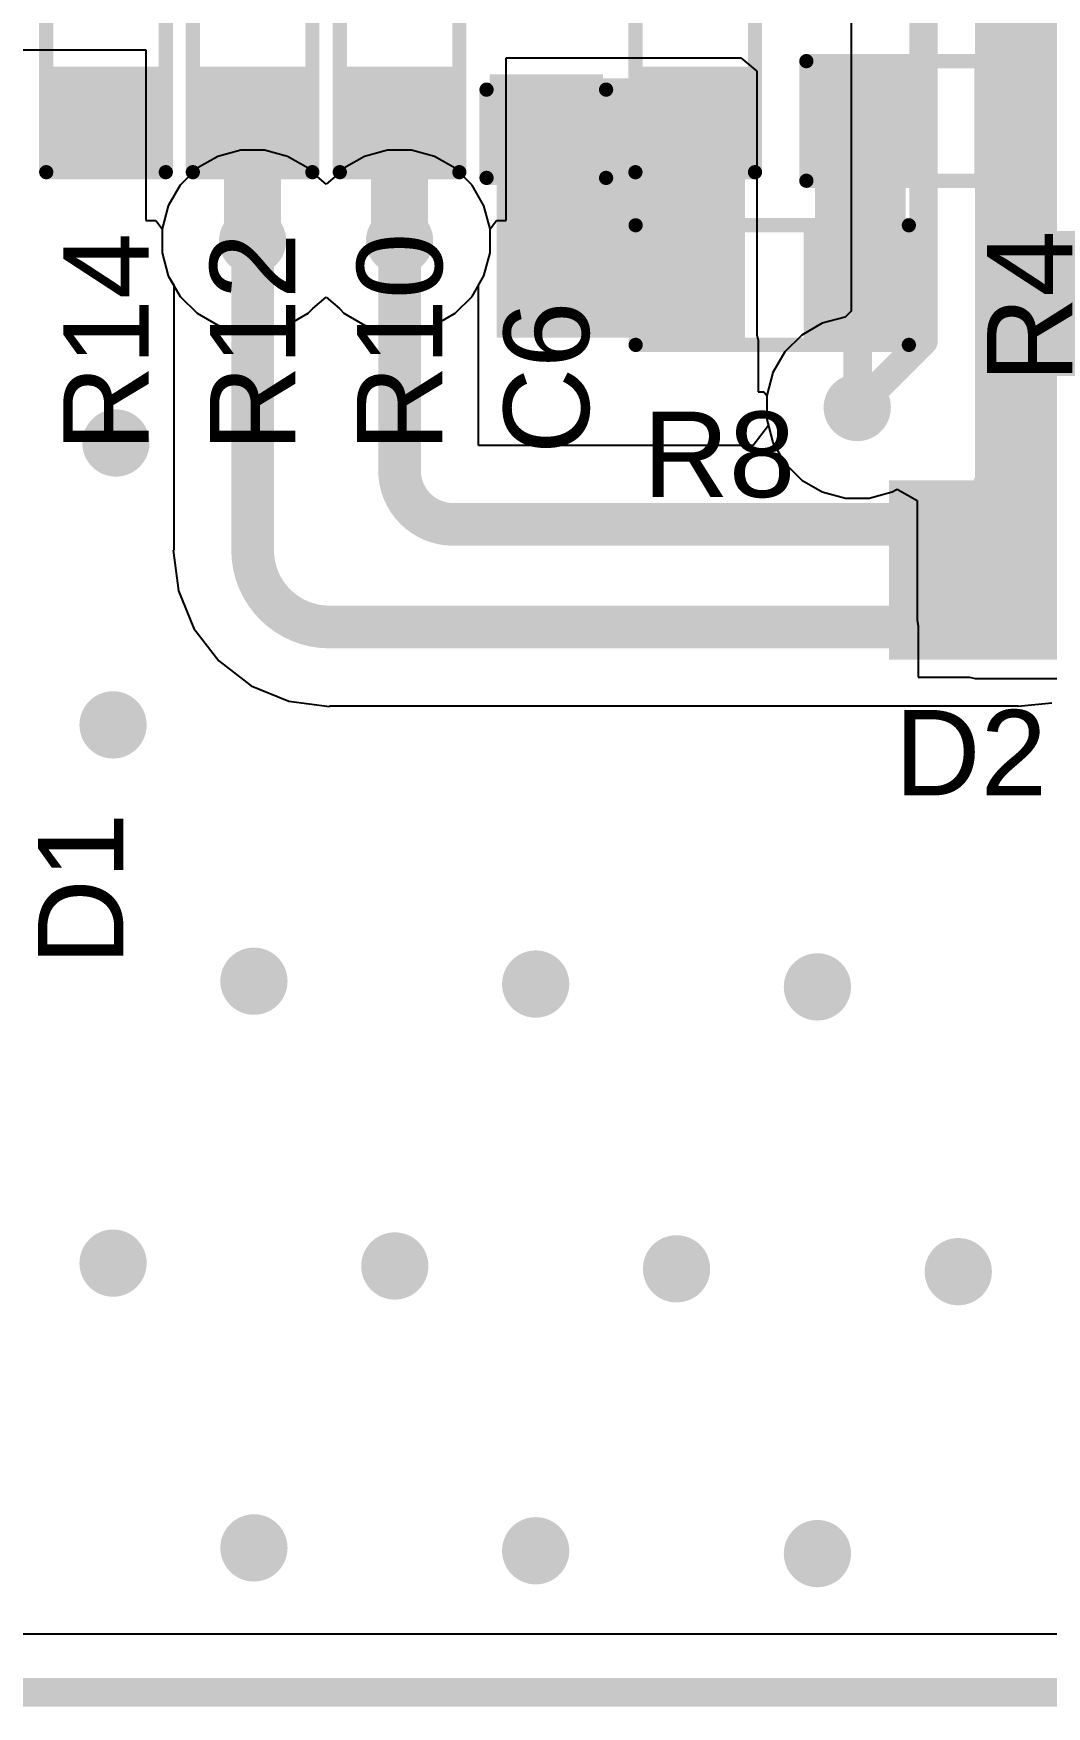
# Model space of a CAD drawing. Header units: inches. Extents: x 0.38 to 9.66, y 2.79 to 4.95.
# Drawn here: x 5.421 to 5.777, y 3.08 to 3.668 of the extents above; entities that cross this region are included whole.
import ezdxf

# ---------------------------------------------------------------- set-up
doc = ezdxf.new("R2010")
doc.units = ezdxf.units.IN
doc.header["$MEASUREMENT"] = 0
for name, color, linetype in [('Board Outline', 216, 'Continuous'), ('Bottom Layer', 5, 'Continuous'), ('Top Layer', 1, 'Continuous'), ('Top Overlay', 2, 'Continuous'), ('Top Paste', 8, 'Continuous'), ('Top Solder', 216, 'Continuous'), ('Via Holes', 16, 'Continuous')]:
    doc.layers.add(name, color=color, linetype=linetype)
doc.styles.add('Arial', font='', dxfattribs={"height": 0.2})
doc.styles.get('Arial').set_extended_font_data('Arial')

# ---------------------------------------------------------------- blocks, each defined once
blk = doc.blocks.new('R___0603_17')
at = {"layer": 'Top Layer'}
for points in [[(-0.015, 0.0175), (-0.015, -0.0175), (-0.045, -0.0175), (-0.045, 0.0175)], [(0.045, 0.0175), (0.045, -0.0175), (0.015, -0.0175), (0.015, 0.0175)]]:
    blk.add_hatch(color=1, dxfattribs=at).paths.add_polyline_path(points)
at = {"layer": 'Top Paste'}
for points in [[(-0.015, 0.0175), (-0.015, -0.0175), (-0.045, -0.0175), (-0.045, 0.0175)], [(0.045, 0.0175), (0.045, -0.0175), (0.015, -0.0175), (0.015, 0.0175)]]:
    blk.add_hatch(color=8, dxfattribs=at).paths.add_polyline_path(points)
at = {"layer": 'Top Solder'}
for points in [[(-0.011, 0.0215), (-0.011, -0.0215), (-0.049, -0.0215), (-0.049, 0.0215)], [(0.049, 0.0215), (0.049, -0.0215), (0.011, -0.0215), (0.011, 0.0215)]]:
    blk.add_hatch(color=216, dxfattribs=at).paths.add_polyline_path(points)
at = {"layer": 'Top Overlay'}
for points in [[(0.048, 0.021, 0.005, 0.005, 0), (-0.048, 0.021, 0.005, 0.005, 0)], [(-0.048, -0.021, 0.005, 0.005, 0), (-0.048, 0.021, 0.005, 0.005, 0)], [(0.048, -0.021, 0.005, 0.005, 0), (0.048, 0.021, 0.005, 0.005, 0)], [(0.048, -0.021, 0.005, 0.005, 0), (-0.048, -0.021, 0.005, 0.005, 0)]]:
    blk.add_lwpolyline(points, format="xyseb", dxfattribs=at)
for points in [[(-0.04925, 0.021, 0.0025, 0.0025, 1), (-0.04675, 0.021, 0.0025, 0.0025, 1)], [(-0.04925, 0.021, 0.0025, 0.0025, 1), (-0.04675, 0.021, 0.0025, 0.0025, 1)], [(0.04675, 0.021, 0.0025, 0.0025, 1), (0.04925, 0.021, 0.0025, 0.0025, 1)], [(0.04675, 0.021, 0.0025, 0.0025, 1), (0.04925, 0.021, 0.0025, 0.0025, 1)], [(-0.04925, -0.021, 0.0025, 0.0025, 1), (-0.04675, -0.021, 0.0025, 0.0025, 1)], [(-0.04925, -0.021, 0.0025, 0.0025, 1), (-0.04675, -0.021, 0.0025, 0.0025, 1)], [(0.04675, -0.021, 0.0025, 0.0025, 1), (0.04925, -0.021, 0.0025, 0.0025, 1)], [(0.04675, -0.021, 0.0025, 0.0025, 1), (0.04925, -0.021, 0.0025, 0.0025, 1)]]:
    blk.add_lwpolyline(points, format="xyseb", close=True, dxfattribs=at)
blk = doc.blocks.new('R___0603_19')
at = {"layer": 'Top Layer'}
for points in [[(-0.015, 0.0175), (-0.015, -0.0175), (-0.045, -0.0175), (-0.045, 0.0175)], [(0.045, 0.0175), (0.045, -0.0175), (0.015, -0.0175), (0.015, 0.0175)]]:
    blk.add_hatch(color=1, dxfattribs=at).paths.add_polyline_path(points)
at = {"layer": 'Top Paste'}
for points in [[(-0.015, 0.0175), (-0.015, -0.0175), (-0.045, -0.0175), (-0.045, 0.0175)], [(0.045, 0.0175), (0.045, -0.0175), (0.015, -0.0175), (0.015, 0.0175)]]:
    blk.add_hatch(color=8, dxfattribs=at).paths.add_polyline_path(points)
at = {"layer": 'Top Solder'}
for points in [[(-0.011, 0.0215), (-0.011, -0.0215), (-0.049, -0.0215), (-0.049, 0.0215)], [(0.049, 0.0215), (0.049, -0.0215), (0.011, -0.0215), (0.011, 0.0215)]]:
    blk.add_hatch(color=216, dxfattribs=at).paths.add_polyline_path(points)
at = {"layer": 'Top Overlay'}
for points in [[(0.048, 0.021, 0.005, 0.005, 0), (-0.048, 0.021, 0.005, 0.005, 0)], [(-0.048, -0.021, 0.005, 0.005, 0), (-0.048, 0.021, 0.005, 0.005, 0)], [(0.048, -0.021, 0.005, 0.005, 0), (0.048, 0.021, 0.005, 0.005, 0)], [(0.048, -0.021, 0.005, 0.005, 0), (-0.048, -0.021, 0.005, 0.005, 0)]]:
    blk.add_lwpolyline(points, format="xyseb", dxfattribs=at)
for points in [[(-0.04925, 0.021, 0.0025, 0.0025, 1), (-0.04675, 0.021, 0.0025, 0.0025, 1)], [(-0.04925, 0.021, 0.0025, 0.0025, 1), (-0.04675, 0.021, 0.0025, 0.0025, 1)], [(0.04675, 0.021, 0.0025, 0.0025, 1), (0.04925, 0.021, 0.0025, 0.0025, 1)], [(0.04675, 0.021, 0.0025, 0.0025, 1), (0.04925, 0.021, 0.0025, 0.0025, 1)], [(-0.04925, -0.021, 0.0025, 0.0025, 1), (-0.04675, -0.021, 0.0025, 0.0025, 1)], [(-0.04925, -0.021, 0.0025, 0.0025, 1), (-0.04675, -0.021, 0.0025, 0.0025, 1)], [(0.04675, -0.021, 0.0025, 0.0025, 1), (0.04925, -0.021, 0.0025, 0.0025, 1)], [(0.04675, -0.021, 0.0025, 0.0025, 1), (0.04925, -0.021, 0.0025, 0.0025, 1)]]:
    blk.add_lwpolyline(points, format="xyseb", close=True, dxfattribs=at)
blk = doc.blocks.new('R___0603_21')
at = {"layer": 'Top Layer'}
for points in [[(-0.015, 0.0175), (-0.015, -0.0175), (-0.045, -0.0175), (-0.045, 0.0175)], [(0.045, 0.0175), (0.045, -0.0175), (0.015, -0.0175), (0.015, 0.0175)]]:
    blk.add_hatch(color=1, dxfattribs=at).paths.add_polyline_path(points)
at = {"layer": 'Top Paste'}
for points in [[(-0.015, 0.0175), (-0.015, -0.0175), (-0.045, -0.0175), (-0.045, 0.0175)], [(0.045, 0.0175), (0.045, -0.0175), (0.015, -0.0175), (0.015, 0.0175)]]:
    blk.add_hatch(color=8, dxfattribs=at).paths.add_polyline_path(points)
at = {"layer": 'Top Solder'}
for points in [[(-0.011, 0.0215), (-0.011, -0.0215), (-0.049, -0.0215), (-0.049, 0.0215)], [(0.049, 0.0215), (0.049, -0.0215), (0.011, -0.0215), (0.011, 0.0215)]]:
    blk.add_hatch(color=216, dxfattribs=at).paths.add_polyline_path(points)
at = {"layer": 'Top Overlay'}
for points in [[(0.048, 0.021, 0.005, 0.005, 0), (-0.048, 0.021, 0.005, 0.005, 0)], [(-0.048, -0.021, 0.005, 0.005, 0), (-0.048, 0.021, 0.005, 0.005, 0)], [(0.048, -0.021, 0.005, 0.005, 0), (0.048, 0.021, 0.005, 0.005, 0)], [(0.048, -0.021, 0.005, 0.005, 0), (-0.048, -0.021, 0.005, 0.005, 0)]]:
    blk.add_lwpolyline(points, format="xyseb", dxfattribs=at)
for points in [[(-0.04925, 0.021, 0.0025, 0.0025, 1), (-0.04675, 0.021, 0.0025, 0.0025, 1)], [(-0.04925, 0.021, 0.0025, 0.0025, 1), (-0.04675, 0.021, 0.0025, 0.0025, 1)], [(0.04675, 0.021, 0.0025, 0.0025, 1), (0.04925, 0.021, 0.0025, 0.0025, 1)], [(0.04675, 0.021, 0.0025, 0.0025, 1), (0.04925, 0.021, 0.0025, 0.0025, 1)], [(-0.04925, -0.021, 0.0025, 0.0025, 1), (-0.04675, -0.021, 0.0025, 0.0025, 1)], [(-0.04925, -0.021, 0.0025, 0.0025, 1), (-0.04675, -0.021, 0.0025, 0.0025, 1)], [(0.04675, -0.021, 0.0025, 0.0025, 1), (0.04925, -0.021, 0.0025, 0.0025, 1)], [(0.04675, -0.021, 0.0025, 0.0025, 1), (0.04925, -0.021, 0.0025, 0.0025, 1)]]:
    blk.add_lwpolyline(points, format="xyseb", close=True, dxfattribs=at)
blk = doc.blocks.new('R___0603_23')
at = {"layer": 'Top Layer'}
for points in [[(-0.015, 0.0175), (-0.015, -0.0175), (-0.045, -0.0175), (-0.045, 0.0175)], [(0.045, 0.0175), (0.045, -0.0175), (0.015, -0.0175), (0.015, 0.0175)]]:
    blk.add_hatch(color=1, dxfattribs=at).paths.add_polyline_path(points)
at = {"layer": 'Top Paste'}
for points in [[(-0.015, 0.0175), (-0.015, -0.0175), (-0.045, -0.0175), (-0.045, 0.0175)], [(0.045, 0.0175), (0.045, -0.0175), (0.015, -0.0175), (0.015, 0.0175)]]:
    blk.add_hatch(color=8, dxfattribs=at).paths.add_polyline_path(points)
at = {"layer": 'Top Solder'}
for points in [[(-0.011, 0.0215), (-0.011, -0.0215), (-0.049, -0.0215), (-0.049, 0.0215)], [(0.049, 0.0215), (0.049, -0.0215), (0.011, -0.0215), (0.011, 0.0215)]]:
    blk.add_hatch(color=216, dxfattribs=at).paths.add_polyline_path(points)
at = {"layer": 'Top Overlay'}
for points in [[(-0.048, 0.021, 0.005, 0.005, 0), (0.048, 0.021, 0.005, 0.005, 0)], [(-0.048, -0.021, 0.005, 0.005, 0), (-0.048, 0.021, 0.005, 0.005, 0)], [(0.048, -0.021, 0.005, 0.005, 0), (0.048, 0.021, 0.005, 0.005, 0)], [(-0.048, -0.021, 0.005, 0.005, 0), (0.048, -0.021, 0.005, 0.005, 0)]]:
    blk.add_lwpolyline(points, format="xyseb", dxfattribs=at)
for points in [[(-0.04925, 0.021, 0.0025, 0.0025, 1), (-0.04675, 0.021, 0.0025, 0.0025, 1)], [(-0.04925, 0.021, 0.0025, 0.0025, 1), (-0.04675, 0.021, 0.0025, 0.0025, 1)], [(0.04675, 0.021, 0.0025, 0.0025, 1), (0.04925, 0.021, 0.0025, 0.0025, 1)], [(0.04675, 0.021, 0.0025, 0.0025, 1), (0.04925, 0.021, 0.0025, 0.0025, 1)], [(-0.04925, -0.021, 0.0025, 0.0025, 1), (-0.04675, -0.021, 0.0025, 0.0025, 1)], [(-0.04925, -0.021, 0.0025, 0.0025, 1), (-0.04675, -0.021, 0.0025, 0.0025, 1)], [(0.04675, -0.021, 0.0025, 0.0025, 1), (0.04925, -0.021, 0.0025, 0.0025, 1)], [(0.04675, -0.021, 0.0025, 0.0025, 1), (0.04925, -0.021, 0.0025, 0.0025, 1)]]:
    blk.add_lwpolyline(points, format="xyseb", close=True, dxfattribs=at)
blk = doc.blocks.new('R___0603_25')
at = {"layer": 'Top Layer'}
for points in [[(-0.015, 0.0175), (-0.015, -0.0175), (-0.045, -0.0175), (-0.045, 0.0175)], [(0.045, 0.0175), (0.045, -0.0175), (0.015, -0.0175), (0.015, 0.0175)]]:
    blk.add_hatch(color=1, dxfattribs=at).paths.add_polyline_path(points)
at = {"layer": 'Top Paste'}
for points in [[(-0.015, 0.0175), (-0.015, -0.0175), (-0.045, -0.0175), (-0.045, 0.0175)], [(0.045, 0.0175), (0.045, -0.0175), (0.015, -0.0175), (0.015, 0.0175)]]:
    blk.add_hatch(color=8, dxfattribs=at).paths.add_polyline_path(points)
at = {"layer": 'Top Solder'}
for points in [[(-0.011, 0.0215), (-0.011, -0.0215), (-0.049, -0.0215), (-0.049, 0.0215)], [(0.049, 0.0215), (0.049, -0.0215), (0.011, -0.0215), (0.011, 0.0215)]]:
    blk.add_hatch(color=216, dxfattribs=at).paths.add_polyline_path(points)
at = {"layer": 'Top Overlay'}
for points in [[(-0.048, 0.021, 0.005, 0.005, 0), (0.048, 0.021, 0.005, 0.005, 0)], [(-0.048, 0.021, 0.005, 0.005, 0), (-0.048, -0.021, 0.005, 0.005, 0)], [(0.048, 0.021, 0.005, 0.005, 0), (0.048, -0.021, 0.005, 0.005, 0)], [(-0.048, -0.021, 0.005, 0.005, 0), (0.048, -0.021, 0.005, 0.005, 0)]]:
    blk.add_lwpolyline(points, format="xyseb", dxfattribs=at)
for points in [[(-0.04925, 0.021, 0.0025, 0.0025, 1), (-0.04675, 0.021, 0.0025, 0.0025, 1)], [(-0.04925, 0.021, 0.0025, 0.0025, 1), (-0.04675, 0.021, 0.0025, 0.0025, 1)], [(0.04675, 0.021, 0.0025, 0.0025, 1), (0.04925, 0.021, 0.0025, 0.0025, 1)], [(0.04675, 0.021, 0.0025, 0.0025, 1), (0.04925, 0.021, 0.0025, 0.0025, 1)], [(-0.04925, -0.021, 0.0025, 0.0025, 1), (-0.04675, -0.021, 0.0025, 0.0025, 1)], [(-0.04925, -0.021, 0.0025, 0.0025, 1), (-0.04675, -0.021, 0.0025, 0.0025, 1)], [(0.04675, -0.021, 0.0025, 0.0025, 1), (0.04925, -0.021, 0.0025, 0.0025, 1)], [(0.04675, -0.021, 0.0025, 0.0025, 1), (0.04925, -0.021, 0.0025, 0.0025, 1)]]:
    blk.add_lwpolyline(points, format="xyseb", close=True, dxfattribs=at)
blk = doc.blocks.new('R___0603_27')
at = {"layer": 'Top Layer'}
for points in [[(-0.015, 0.0175), (-0.015, -0.0175), (-0.045, -0.0175), (-0.045, 0.0175)], [(0.045, 0.0175), (0.045, -0.0175), (0.015, -0.0175), (0.015, 0.0175)]]:
    blk.add_hatch(color=1, dxfattribs=at).paths.add_polyline_path(points)
at = {"layer": 'Top Paste'}
for points in [[(-0.015, 0.0175), (-0.015, -0.0175), (-0.045, -0.0175), (-0.045, 0.0175)], [(0.045, 0.0175), (0.045, -0.0175), (0.015, -0.0175), (0.015, 0.0175)]]:
    blk.add_hatch(color=8, dxfattribs=at).paths.add_polyline_path(points)
at = {"layer": 'Top Solder'}
for points in [[(-0.011, 0.0215), (-0.011, -0.0215), (-0.049, -0.0215), (-0.049, 0.0215)], [(0.049, 0.0215), (0.049, -0.0215), (0.011, -0.0215), (0.011, 0.0215)]]:
    blk.add_hatch(color=216, dxfattribs=at).paths.add_polyline_path(points)
at = {"layer": 'Top Overlay'}
for points in [[(-0.048, 0.021, 0.005, 0.005, 0), (0.048, 0.021, 0.005, 0.005, 0)], [(-0.048, -0.021, 0.005, 0.005, 0), (-0.048, 0.021, 0.005, 0.005, 0)], [(0.048, -0.021, 0.005, 0.005, 0), (0.048, 0.021, 0.005, 0.005, 0)], [(-0.048, -0.021, 0.005, 0.005, 0), (0.048, -0.021, 0.005, 0.005, 0)]]:
    blk.add_lwpolyline(points, format="xyseb", dxfattribs=at)
for points in [[(-0.04925, 0.021, 0.0025, 0.0025, 1), (-0.04675, 0.021, 0.0025, 0.0025, 1)], [(-0.04925, 0.021, 0.0025, 0.0025, 1), (-0.04675, 0.021, 0.0025, 0.0025, 1)], [(0.04675, 0.021, 0.0025, 0.0025, 1), (0.04925, 0.021, 0.0025, 0.0025, 1)], [(0.04675, 0.021, 0.0025, 0.0025, 1), (0.04925, 0.021, 0.0025, 0.0025, 1)], [(-0.04925, -0.021, 0.0025, 0.0025, 1), (-0.04675, -0.021, 0.0025, 0.0025, 1)], [(-0.04925, -0.021, 0.0025, 0.0025, 1), (-0.04675, -0.021, 0.0025, 0.0025, 1)], [(0.04675, -0.021, 0.0025, 0.0025, 1), (0.04925, -0.021, 0.0025, 0.0025, 1)], [(0.04675, -0.021, 0.0025, 0.0025, 1), (0.04925, -0.021, 0.0025, 0.0025, 1)]]:
    blk.add_lwpolyline(points, format="xyseb", close=True, dxfattribs=at)
blk = doc.blocks.new('SOD_123_38')
at = {"layer": 'Top Layer'}
for points in [[(-0.043307, 0.01771655), (-0.043307, -0.01771655), (-0.0807086, -0.01771655), (-0.0807086, 0.01771655)], [(0.0807088, 0.01771655), (0.0807088, -0.01771655), (0.0433072, -0.01771655), (0.0433072, 0.01771655)]]:
    blk.add_hatch(color=1, dxfattribs=at).paths.add_polyline_path(points)
at = {"layer": 'Top Overlay'}
for points in [[(0.0380001, 0.02), (0.1109999, 0.02), (0.1109999, 0.031496), (0.0380001, 0.031496)], [(0.083455, -0.031), (0.1109982, -0.031), (0.1109982, 0.031), (0.083455, 0.031)], [(0.0379972, -0.0314931), (0.110997, -0.0314931), (0.110997, -0.0199971), (0.0379972, -0.0199971)]]:
    blk.add_hatch(color=2, dxfattribs=at).paths.add_polyline_path(points)
at = {"layer": 'Top Paste'}
for points in [[(-0.043307, 0.01771655), (-0.043307, -0.01771655), (-0.0807086, -0.01771655), (-0.0807086, 0.01771655)], [(0.0807088, 0.01771655), (0.0807088, -0.01771655), (0.0433072, -0.01771655), (0.0433072, 0.01771655)]]:
    blk.add_hatch(color=8, dxfattribs=at).paths.add_polyline_path(points)
at = {"layer": 'Top Solder'}
for points in [[(-0.039307, 0.02171655), (-0.039307, -0.02171655), (-0.0847086, -0.02171655), (-0.0847086, 0.02171655)], [(0.0847088, 0.02171655), (0.0847088, -0.02171655), (0.0393072, -0.02171655), (0.0393072, 0.02171655)]]:
    blk.add_hatch(color=216, dxfattribs=at).paths.add_polyline_path(points)
at = {"layer": 'Top Overlay'}
for points in [[(0.0380001, 0.029, 0.005, 0.005, 0), (-0.0539999, 0.029, 0.005, 0.005, 0)], [(-0.0539999, 0.029, 0.005, 0.005, 0), (-0.0539999, 0.023, 0.005, 0.005, 0)], [(-0.0539999, -0.023, 0.005, 0.005, 0), (-0.0539999, -0.029, 0.005, 0.005, 0)], [(0.0380001, -0.029, 0.005, 0.005, 0), (-0.0539999, -0.029, 0.005, 0.005, 0)]]:
    blk.add_lwpolyline(points, format="xyseb", dxfattribs=at)
for points in [[(-0.0552499, 0.029, 0.0025, 0.0025, 1), (-0.0527499, 0.029, 0.0025, 0.0025, 1)], [(-0.0552499, 0.029, 0.0025, 0.0025, 1), (-0.0527499, 0.029, 0.0025, 0.0025, 1)], [(0.0367501, 0.029, 0.0025, 0.0025, 1), (0.0392501, 0.029, 0.0025, 0.0025, 1)], [(-0.0552499, 0.023, 0.0025, 0.0025, 1), (-0.0527499, 0.023, 0.0025, 0.0025, 1)], [(-0.0552499, -0.023, 0.0025, 0.0025, 1), (-0.0527499, -0.023, 0.0025, 0.0025, 1)], [(-0.0552499, -0.029, 0.0025, 0.0025, 1), (-0.0527499, -0.029, 0.0025, 0.0025, 1)], [(-0.0552499, -0.029, 0.0025, 0.0025, 1), (-0.0527499, -0.029, 0.0025, 0.0025, 1)], [(0.0367501, -0.029, 0.0025, 0.0025, 1), (0.0392501, -0.029, 0.0025, 0.0025, 1)]]:
    blk.add_lwpolyline(points, format="xyseb", close=True, dxfattribs=at)
blk = doc.blocks.new('C___0603_57')
at = {"layer": 'Top Layer'}
for points in [[(-0.015, 0.0175), (-0.015, -0.0175), (-0.045, -0.0175), (-0.045, 0.0175)], [(0.045, 0.0175), (0.045, -0.0175), (0.015, -0.0175), (0.015, 0.0175)]]:
    blk.add_hatch(color=1, dxfattribs=at).paths.add_polyline_path(points)
at = {"layer": 'Top Paste'}
for points in [[(-0.015, 0.0175), (-0.015, -0.0175), (-0.045, -0.0175), (-0.045, 0.0175)], [(0.045, 0.0175), (0.045, -0.0175), (0.015, -0.0175), (0.015, 0.0175)]]:
    blk.add_hatch(color=8, dxfattribs=at).paths.add_polyline_path(points)
at = {"layer": 'Top Solder'}
for points in [[(-0.0126378, 0.0198622), (-0.0126378, -0.0198622), (-0.0473622, -0.0198622), (-0.0473622, 0.0198622)], [(0.0473622, 0.0198622), (0.0473622, -0.0198622), (0.0126378, -0.0198622), (0.0126378, 0.0198622)]]:
    blk.add_hatch(color=216, dxfattribs=at).paths.add_polyline_path(points)
at = {"layer": 'Top Overlay'}
for points in [[(-0.049, 0.021, 0.005, 0.005, 0), (-0.049, -0.021, 0.005, 0.005, 0)], [(-0.049, 0.021, 0.005, 0.005, 0), (-0.018, 0.021, 0.005, 0.005, 0)], [(0.018, 0.021, 0.005, 0.005, 0), (0.049, 0.021, 0.005, 0.005, 0)], [(0.049, 0.021, 0.005, 0.005, 0), (0.049, -0.021, 0.005, 0.005, 0)], [(-0.049, -0.021, 0.005, 0.005, 0), (-0.018, -0.021, 0.005, 0.005, 0)], [(0.018, -0.021, 0.005, 0.005, 0), (0.049, -0.021, 0.005, 0.005, 0)]]:
    blk.add_lwpolyline(points, format="xyseb", dxfattribs=at)
for points in [[(-0.05025, 0.021, 0.0025, 0.0025, 1), (-0.04775, 0.021, 0.0025, 0.0025, 1)], [(-0.05025, 0.021, 0.0025, 0.0025, 1), (-0.04775, 0.021, 0.0025, 0.0025, 1)], [(-0.01925, 0.021, 0.0025, 0.0025, 1), (-0.01675, 0.021, 0.0025, 0.0025, 1)], [(0.01675, 0.021, 0.0025, 0.0025, 1), (0.01925, 0.021, 0.0025, 0.0025, 1)], [(0.04775, 0.021, 0.0025, 0.0025, 1), (0.05025, 0.021, 0.0025, 0.0025, 1)], [(0.04775, 0.021, 0.0025, 0.0025, 1), (0.05025, 0.021, 0.0025, 0.0025, 1)], [(-0.05025, -0.021, 0.0025, 0.0025, 1), (-0.04775, -0.021, 0.0025, 0.0025, 1)], [(-0.05025, -0.021, 0.0025, 0.0025, 1), (-0.04775, -0.021, 0.0025, 0.0025, 1)], [(-0.01925, -0.021, 0.0025, 0.0025, 1), (-0.01675, -0.021, 0.0025, 0.0025, 1)], [(0.01675, -0.021, 0.0025, 0.0025, 1), (0.01925, -0.021, 0.0025, 0.0025, 1)], [(0.04775, -0.021, 0.0025, 0.0025, 1), (0.05025, -0.021, 0.0025, 0.0025, 1)], [(0.04775, -0.021, 0.0025, 0.0025, 1), (0.05025, -0.021, 0.0025, 0.0025, 1)]]:
    blk.add_lwpolyline(points, format="xyseb", close=True, dxfattribs=at)

msp = doc.modelspace()

# ---------------------------------------------------------------- hatches: boundary and pattern name
at = {"layer": 'Bottom Layer'}
h = msp.add_hatch(color=5, dxfattribs=at)
edge = h.paths.add_edge_path()
edge.add_arc((5.4979093, 3.595), 0.011811, 0, 360)
h = msp.add_hatch(color=5, dxfattribs=at)
edge = h.paths.add_edge_path()
edge.add_arc((5.5495445, 3.595), 0.011811, 0, 360)
h = msp.add_hatch(color=5, dxfattribs=at)
edge = h.paths.add_edge_path()
edge.add_arc((5.7103696, 3.5364486), 0.011811, 0, 360)
h = msp.add_hatch(color=5, dxfattribs=at)
edge = h.paths.add_edge_path()
edge.add_arc((5.44987, 3.524), 0.011811, 0, 360)
h = msp.add_hatch(color=5, dxfattribs=at)
edge = h.paths.add_edge_path()
edge.add_arc((5.44887, 3.425), 0.011811, 0, 360)
h = msp.add_hatch(color=5, dxfattribs=at)
edge = h.paths.add_edge_path()
edge.add_arc((5.49837, 3.335), 0.011811, 0, 360)
h = msp.add_hatch(color=5, dxfattribs=at)
edge = h.paths.add_edge_path()
edge.add_arc((5.59737, 3.334), 0.011811, 0, 360)
h = msp.add_hatch(color=5, dxfattribs=at)
edge = h.paths.add_edge_path()
edge.add_arc((5.69637, 3.333), 0.011811, 0, 360)
h = msp.add_hatch(color=5, dxfattribs=at)
edge = h.paths.add_edge_path()
edge.add_arc((5.44887, 3.236), 0.011811, 0, 360)
h = msp.add_hatch(color=5, dxfattribs=at)
edge = h.paths.add_edge_path()
edge.add_arc((5.54787, 3.235), 0.011811, 0, 360)
h = msp.add_hatch(color=5, dxfattribs=at)
edge = h.paths.add_edge_path()
edge.add_arc((5.64687, 3.234), 0.011811, 0, 360)
h = msp.add_hatch(color=5, dxfattribs=at)
edge = h.paths.add_edge_path()
edge.add_arc((5.74587, 3.233), 0.011811, 0, 360)
h = msp.add_hatch(color=5, dxfattribs=at)
edge = h.paths.add_edge_path()
edge.add_arc((5.49837, 3.136), 0.011811, 0, 360)
h = msp.add_hatch(color=5, dxfattribs=at)
edge = h.paths.add_edge_path()
edge.add_arc((5.59737, 3.135), 0.011811, 0, 360)
h = msp.add_hatch(color=5, dxfattribs=at)
edge = h.paths.add_edge_path()
edge.add_arc((5.69637, 3.134), 0.011811, 0, 360)
at = {"layer": 'Top Layer'}
for points in [[(5.7892012, 3.7145942), (5.7517996, 3.7145942), (5.7517996, 3.461732), (5.7892012, 3.461732)], [(5.7273696, 3.6545943), (5.6955004, 3.6545943), (5.6955004, 3.5619487), (5.7273696, 3.5619487)], [(5.5836117, 3.5609436), (5.6709251, 3.5609436), (5.6709251, 3.6520924), (5.5836117, 3.6520924)]]:
    msp.add_hatch(color=1, dxfattribs=at).paths.add_polyline_path(points)
h = msp.add_hatch(color=1, dxfattribs=at)
edge = h.paths.add_edge_path()
edge.add_arc((5.4979093, 3.595), 0.011811, 0, 360)
h = msp.add_hatch(color=1, dxfattribs=at)
edge = h.paths.add_edge_path()
edge.add_arc((5.5495445, 3.595), 0.011811, 0, 360)
h = msp.add_hatch(color=1, dxfattribs=at)
edge = h.paths.add_edge_path()
edge.add_arc((5.7103696, 3.5364486), 0.011811, 0, 360)
h = msp.add_hatch(color=1, dxfattribs=at)
edge = h.paths.add_edge_path()
edge.add_arc((5.44987, 3.524), 0.011811, 0, 360)
h = msp.add_hatch(color=1, dxfattribs=at)
edge = h.paths.add_edge_path()
edge.add_arc((5.44887, 3.425), 0.011811, 0, 360)
h = msp.add_hatch(color=1, dxfattribs=at)
edge = h.paths.add_edge_path()
edge.add_arc((5.49837, 3.335), 0.011811, 0, 360)
h = msp.add_hatch(color=1, dxfattribs=at)
edge = h.paths.add_edge_path()
edge.add_arc((5.59737, 3.334), 0.011811, 0, 360)
h = msp.add_hatch(color=1, dxfattribs=at)
edge = h.paths.add_edge_path()
edge.add_arc((5.69637, 3.333), 0.011811, 0, 360)
h = msp.add_hatch(color=1, dxfattribs=at)
edge = h.paths.add_edge_path()
edge.add_arc((5.44887, 3.236), 0.011811, 0, 360)
h = msp.add_hatch(color=1, dxfattribs=at)
edge = h.paths.add_edge_path()
edge.add_arc((5.54787, 3.235), 0.011811, 0, 360)
h = msp.add_hatch(color=1, dxfattribs=at)
edge = h.paths.add_edge_path()
edge.add_arc((5.64687, 3.234), 0.011811, 0, 360)
h = msp.add_hatch(color=1, dxfattribs=at)
edge = h.paths.add_edge_path()
edge.add_arc((5.74587, 3.233), 0.011811, 0, 360)
h = msp.add_hatch(color=1, dxfattribs=at)
edge = h.paths.add_edge_path()
edge.add_arc((5.49837, 3.136), 0.011811, 0, 360)
h = msp.add_hatch(color=1, dxfattribs=at)
edge = h.paths.add_edge_path()
edge.add_arc((5.59737, 3.135), 0.011811, 0, 360)
h = msp.add_hatch(color=1, dxfattribs=at)
edge = h.paths.add_edge_path()
edge.add_arc((5.69637, 3.134), 0.011811, 0, 360)
at = {"layer": 'Via Holes'}
h = msp.add_hatch(color=7, dxfattribs=at)
edge = h.paths.add_edge_path()
edge.add_arc((5.4979093, 3.595), 0.0059055, 0, 360)
h = msp.add_hatch(color=7, dxfattribs=at)
edge = h.paths.add_edge_path()
edge.add_arc((5.5495445, 3.595), 0.0059055, 0, 360)
h = msp.add_hatch(color=7, dxfattribs=at)
edge = h.paths.add_edge_path()
edge.add_arc((5.7103696, 3.5364486), 0.0059055, 0, 360)
h = msp.add_hatch(color=7, dxfattribs=at)
edge = h.paths.add_edge_path()
edge.add_arc((5.44987, 3.524), 0.0059055, 0, 360)
h = msp.add_hatch(color=7, dxfattribs=at)
edge = h.paths.add_edge_path()
edge.add_arc((5.44887, 3.425), 0.0059055, 0, 360)
h = msp.add_hatch(color=7, dxfattribs=at)
edge = h.paths.add_edge_path()
edge.add_arc((5.49837, 3.335), 0.0059055, 0, 360)
h = msp.add_hatch(color=7, dxfattribs=at)
edge = h.paths.add_edge_path()
edge.add_arc((5.59737, 3.334), 0.0059055, 0, 360)
h = msp.add_hatch(color=7, dxfattribs=at)
edge = h.paths.add_edge_path()
edge.add_arc((5.69637, 3.333), 0.0059055, 0, 360)
h = msp.add_hatch(color=7, dxfattribs=at)
edge = h.paths.add_edge_path()
edge.add_arc((5.44887, 3.236), 0.0059055, 0, 360)
h = msp.add_hatch(color=7, dxfattribs=at)
edge = h.paths.add_edge_path()
edge.add_arc((5.54787, 3.235), 0.0059055, 0, 360)
h = msp.add_hatch(color=7, dxfattribs=at)
edge = h.paths.add_edge_path()
edge.add_arc((5.64687, 3.234), 0.0059055, 0, 360)
h = msp.add_hatch(color=7, dxfattribs=at)
edge = h.paths.add_edge_path()
edge.add_arc((5.74587, 3.233), 0.0059055, 0, 360)
h = msp.add_hatch(color=7, dxfattribs=at)
edge = h.paths.add_edge_path()
edge.add_arc((5.49837, 3.136), 0.0059055, 0, 360)
h = msp.add_hatch(color=7, dxfattribs=at)
edge = h.paths.add_edge_path()
edge.add_arc((5.59737, 3.135), 0.0059055, 0, 360)
h = msp.add_hatch(color=7, dxfattribs=at)
edge = h.paths.add_edge_path()
edge.add_arc((5.69637, 3.134), 0.0059055, 0, 360)

# ---------------------------------------------------------------- linework, layer by layer
at = {"layer": 'Board Outline'}
msp.add_lwpolyline([(3.9566929, 3.0852913, 0.01, 0.01, 0), (6.0826772, 3.0852913, 0.01, 0.01, 0)], format="xyseb", dxfattribs=at)
at = {"layer": 'Bottom Layer'}
for p, q in [((5.7081858, 3.7431255), (5.7081858, 3.5703128)), ((5.4937213, 3.626811), (5.4856307, 3.6246431)), ((5.5020973, 3.626811), (5.4937213, 3.626811)), ((5.5101879, 3.6246431), (5.5020973, 3.626811)), ((5.5453565, 3.626811), (5.5372659, 3.6246431)), ((5.5537325, 3.626811), (5.5453565, 3.626811)), ((5.5618231, 3.6246431), (5.5537325, 3.626811)), ((5.4783769, 3.6204551), (5.4724542, 3.6145324)), ((5.4856307, 3.6246431), (5.4783769, 3.6204551)), ((5.5174417, 3.6204551), (5.5101879, 3.6246431)), ((5.5190667, 3.6188301), (5.5174417, 3.6204551)), ((5.5300121, 3.6204551), (5.5283871, 3.6188301)), ((5.5372659, 3.6246431), (5.5300121, 3.6204551)), ((5.5690769, 3.6204551), (5.5618231, 3.6246431)), ((5.5749996, 3.6145324), (5.5690769, 3.6204551)), ((5.4724542, 3.6145324), (5.4682662, 3.6072786)), ((5.5237269, 3.6148427), (5.5190667, 3.6188301)), ((5.5283871, 3.6188301), (5.5237269, 3.6148427)), ((5.5791876, 3.6072786), (5.5749996, 3.6145324)), ((5.4682662, 3.6072786), (5.4660983, 3.599188)), ((5.5813555, 3.599188), (5.5791876, 3.6072786)), ((5.4660983, 3.599188), (5.4660983, 3.590812)), ((5.5813555, 3.590812), (5.5813555, 3.599188)), ((5.4660983, 3.590812), (5.4682662, 3.5827214)), ((5.5791876, 3.5827214), (5.5813555, 3.590812)), ((5.4682662, 3.5827214), (5.470172, 3.5794205)), ((5.470172, 3.5794205), (5.470172, 3.4863483)), ((5.5772818, 3.5794205), (5.5791876, 3.5827214)), ((5.5772818, 3.5231497), (5.5772818, 3.5794205)), ((5.7061147, 3.5682417), (5.698091, 3.5660917)), ((5.7081858, 3.5703128), (5.7061147, 3.5682417)), ((5.6908372, 3.5619037), (5.6849145, 3.555981)), ((5.698091, 3.5660917), (5.6908372, 3.5619037)), ((5.6849145, 3.555981), (5.6807265, 3.5487272)), ((5.6807265, 3.5487272), (5.6785586, 3.5406366)), ((5.6785586, 3.5406366), (5.6785586, 3.5322606)), ((5.6785586, 3.5322606), (5.6791242, 3.5301498)), ((5.6791242, 3.5301498), (5.6737529, 3.5231497)), ((5.6737529, 3.5231497), (5.5772818, 3.5231497)), ((5.470172, 3.4863483), (5.4699393, 3.4863483)), ((5.4699393, 3.4863483), (5.4718113, 3.4721291)), ((5.4718113, 3.4721291), (5.4772997, 3.458879)), ((5.4772997, 3.458879), (5.4860305, 3.4475008)), ((5.4860305, 3.4475008), (5.4974086, 3.43877)), ((5.4974086, 3.43877), (5.5106588, 3.4332816)), ((5.5106588, 3.4332816), (5.524878, 3.4314096)), ((5.524878, 3.4314096), (5.524878, 3.4316423)), ((5.524878, 3.4316423), (5.7668944, 3.4316423)), ((5.7668944, 3.4315864), (5.7787752, 3.4327566)), ((5.7668944, 3.4316423), (5.7668944, 3.4315864)), ((6.0890818, 3.1056826), (3.9502882, 3.1056826))]:
    msp.add_line(p, q, dxfattribs=at)
for points in [[(5.7603212, 3.5175472, 0.015, 0.015, 0), (5.7603212, 4.4308004, 0.015, 0.015, 0)], [(5.7336756, 3.5597546, 0.01, 0.01, 0), (5.7336756, 4.2491028, 0.01, 0.01, 0)], [(5.4979093, 3.4863483, 0.015, 0.015, 0), (5.4979093, 3.595, 0.015, 0.015, 0)], [(5.5495445, 3.5142739, 0.015, 0.015, 0), (5.5495445, 3.595, 0.015, 0.015, 0)], [(5.7103696, 3.5364486, 0.01, 0.01, 0), (5.7336756, 3.5597546, 0.01, 0.01, 0)], [(5.568406, 3.4954124, 0.015, 0.015, -0.4142135623730951), (5.5495445, 3.5142739, 0.015, 0.015, 0)], [(5.7603212, 3.5175472, 0.015, 0.015, -0.4142135623730951), (5.7381864, 3.4954124, 0.015, 0.015, 0)], [(5.568406, 3.4954124, 0.015, 0.015, 0), (5.7381864, 3.4954124, 0.015, 0.015, 0)], [(5.8, 3.4924852, 0.015, 0.015, -0.4142135623730951), (5.7668944, 3.4593796, 0.015, 0.015, 0)], [(5.524878, 3.4593796, 0.015, 0.015, -0.4142135623730951), (5.4979093, 3.4863483, 0.015, 0.015, 0)], [(5.524878, 3.4593796, 0.015, 0.015, 0), (5.7668944, 3.4593796, 0.015, 0.015, 0)]]:
    msp.add_lwpolyline(points, format="xyseb", dxfattribs=at)
for points in [[(5.4941593, 3.595, 0.0075, 0.0075, 1), (5.5016593, 3.595, 0.0075, 0.0075, 1)], [(5.5457945, 3.595, 0.0075, 0.0075, 1), (5.5532945, 3.595, 0.0075, 0.0075, 1)], [(5.7311756, 3.5597546, 0.005, 0.005, 1), (5.7361756, 3.5597546, 0.005, 0.005, 1)], [(5.7311756, 3.5597546, 0.005, 0.005, 1), (5.7361756, 3.5597546, 0.005, 0.005, 1)], [(5.7078696, 3.5364486, 0.005, 0.005, 1), (5.7128696, 3.5364486, 0.005, 0.005, 1)], [(5.5457945, 3.5142739, 0.0075, 0.0075, 1), (5.5532945, 3.5142739, 0.0075, 0.0075, 1)], [(5.5457945, 3.5142739, 0.0075, 0.0075, 1), (5.5532945, 3.5142739, 0.0075, 0.0075, 1)], [(5.7565712, 3.5175472, 0.0075, 0.0075, 1), (5.7640712, 3.5175472, 0.0075, 0.0075, 1)], [(5.7565712, 3.5175472, 0.0075, 0.0075, 1), (5.7640712, 3.5175472, 0.0075, 0.0075, 1)], [(5.564656, 3.4954124, 0.0075, 0.0075, 1), (5.572156, 3.4954124, 0.0075, 0.0075, 1)], [(5.564656, 3.4954124, 0.0075, 0.0075, 1), (5.572156, 3.4954124, 0.0075, 0.0075, 1)], [(5.7344364, 3.4954124, 0.0075, 0.0075, 1), (5.7419364, 3.4954124, 0.0075, 0.0075, 1)], [(5.7344364, 3.4954124, 0.0075, 0.0075, 1), (5.7419364, 3.4954124, 0.0075, 0.0075, 1)], [(5.4941593, 3.4863483, 0.0075, 0.0075, 1), (5.5016593, 3.4863483, 0.0075, 0.0075, 1)], [(5.4941593, 3.4863483, 0.0075, 0.0075, 1), (5.5016593, 3.4863483, 0.0075, 0.0075, 1)], [(5.521128, 3.4593796, 0.0075, 0.0075, 1), (5.528628, 3.4593796, 0.0075, 0.0075, 1)], [(5.521128, 3.4593796, 0.0075, 0.0075, 1), (5.528628, 3.4593796, 0.0075, 0.0075, 1)], [(5.7631444, 3.4593796, 0.0075, 0.0075, 1), (5.7706444, 3.4593796, 0.0075, 0.0075, 1)], [(5.7631444, 3.4593796, 0.0075, 0.0075, 1), (5.7706444, 3.4593796, 0.0075, 0.0075, 1)]]:
    msp.add_lwpolyline(points, format="xyseb", close=True, dxfattribs=at)
at = {"layer": 'Top Layer'}
for p, q in [((5.414085, 3.6620996), (5.4604013, 3.6620996)), ((5.4604013, 3.6620996), (5.4604013, 3.6020956)), ((5.5870445, 3.6021004), (5.5870445, 3.6592024)), ((5.5870445, 3.6592024), (5.6694998, 3.6592024)), ((5.6694998, 3.6592024), (5.6751085, 3.6545942)), ((5.6751085, 3.6545942), (5.6751085, 3.5619486)), ((5.4604013, 3.6020956), (5.4638672, 3.6020956)), ((5.4638672, 3.6020956), (5.4660983, 3.5991879)), ((5.5813555, 3.5991879), (5.5835903, 3.6021004)), ((5.5835903, 3.6021004), (5.5870445, 3.6021004)), ((5.4660983, 3.5991879), (5.4660983, 3.590812)), ((5.5813555, 3.590812), (5.5813555, 3.5991879)), ((5.4660983, 3.590812), (5.4682662, 3.5827214)), ((5.5791876, 3.5827214), (5.5813555, 3.590812)), ((5.4682662, 3.5827214), (5.4724542, 3.5754676)), ((5.5749996, 3.5754676), (5.5791876, 3.5827214)), ((5.4724542, 3.5754676), (5.4783769, 3.5695449)), ((5.5190667, 3.5711699), (5.5237269, 3.5751573)), ((5.5237269, 3.5751573), (5.5283871, 3.5711699)), ((5.5690769, 3.5695449), (5.5749996, 3.5754676)), ((5.4783769, 3.5695449), (5.4856307, 3.5653569)), ((5.5101879, 3.5653569), (5.5174417, 3.5695449)), ((5.5174417, 3.5695449), (5.5190667, 3.5711699)), ((5.5283871, 3.5711699), (5.5300121, 3.5695449)), ((5.5300121, 3.5695449), (5.5372659, 3.5653569)), ((5.5618231, 3.5653569), (5.5690769, 3.5695449)), ((5.4856307, 3.5653569), (5.4937213, 3.563189)), ((5.4937213, 3.563189), (5.5020973, 3.563189)), ((5.5020973, 3.563189), (5.5101879, 3.5653569)), ((5.5372659, 3.5653569), (5.5453565, 3.563189)), ((5.5453565, 3.563189), (5.5537325, 3.563189)), ((5.5537325, 3.563189), (5.5618231, 3.5653569)), ((5.6751085, 3.5619486), (5.6755003, 3.5599788)), ((5.6755003, 3.5599788), (5.6755003, 3.5419486)), ((5.6755003, 3.5419486), (5.6775518, 3.5419486)), ((5.6775518, 3.5419486), (5.6785586, 3.5406365)), ((5.6785586, 3.5406365), (5.6785586, 3.5322606)), ((5.6785586, 3.5322606), (5.6807265, 3.52417)), ((5.6807265, 3.52417), (5.6849145, 3.5169162)), ((5.6849145, 3.5169162), (5.6908372, 3.5109935)), ((5.6908372, 3.5109935), (5.698091, 3.5068055)), ((5.7226482, 3.5068055), (5.7244078, 3.5078214)), ((5.7244078, 3.5078214), (5.7314078, 3.5037799)), ((5.698091, 3.5068055), (5.7061816, 3.5046376)), ((5.7061816, 3.5046376), (5.7145576, 3.5046376)), ((5.7145576, 3.5046376), (5.7226482, 3.5068055)), ((5.7314078, 3.5037799), (5.7314078, 3.4617319)), ((5.7314078, 3.4617319), (5.7317995, 3.4597626)), ((5.7317995, 3.4597626), (5.7317995, 3.4417321)), ((5.7317995, 3.4417321), (5.7498288, 3.4417321)), ((5.7498288, 3.4417321), (5.7517996, 3.4413401)), ((5.7517996, 3.4413401), (5.7892012, 3.4413401)), ((6.0890818, 3.1056826), (3.9502882, 3.1056826))]:
    msp.add_line(p, q, dxfattribs=at)
for points in [[(5.4979013, 3.6370956, 0.02, 0.02, 0), (5.4979053, 3.6370916, 0.02, 0.02, 0)], [(5.4979053, 3.595004, 0.02, 0.02, 0), (5.4979053, 3.6370916, 0.02, 0.02, 0)], [(5.5495445, 3.595, 0.02, 0.02, 0), (5.5495445, 3.6371004, 0.02, 0.02, 0)], [(5.4979053, 3.595004, 0.02, 0.02, 0), (5.4979093, 3.595, 0.02, 0.02, 0)], [(5.7105003, 3.5364486, 0.01, 0.01, 0), (5.7105003, 3.5794486, 0.01, 0.01, 0)], [(5.7103696, 3.5364486, 0.01, 0.01, 0), (5.7105003, 3.5364486, 0.01, 0.01, 0)]]:
    msp.add_lwpolyline(points, format="xyseb", dxfattribs=at)
for points in [[(5.4929013, 3.6370956, 0.01, 0.01, 1), (5.5029013, 3.6370956, 0.01, 0.01, 1)], [(5.4929053, 3.6370916, 0.01, 0.01, 1), (5.5029053, 3.6370916, 0.01, 0.01, 1)], [(5.4929053, 3.6370916, 0.01, 0.01, 1), (5.5029053, 3.6370916, 0.01, 0.01, 1)], [(5.5445445, 3.6371004, 0.01, 0.01, 1), (5.5545445, 3.6371004, 0.01, 0.01, 1)], [(5.4929053, 3.595004, 0.01, 0.01, 1), (5.5029053, 3.595004, 0.01, 0.01, 1)], [(5.4929053, 3.595004, 0.01, 0.01, 1), (5.5029053, 3.595004, 0.01, 0.01, 1)], [(5.4929093, 3.595, 0.01, 0.01, 1), (5.5029093, 3.595, 0.01, 0.01, 1)], [(5.5445445, 3.595, 0.01, 0.01, 1), (5.5545445, 3.595, 0.01, 0.01, 1)], [(5.7080003, 3.5794486, 0.005, 0.005, 1), (5.7130003, 3.5794486, 0.005, 0.005, 1)], [(5.7078696, 3.5364486, 0.005, 0.005, 1), (5.7128696, 3.5364486, 0.005, 0.005, 1)], [(5.7080003, 3.5364486, 0.005, 0.005, 1), (5.7130003, 3.5364486, 0.005, 0.005, 1)], [(5.7080003, 3.5364486, 0.005, 0.005, 1), (5.7130003, 3.5364486, 0.005, 0.005, 1)]]:
    msp.add_lwpolyline(points, format="xyseb", close=True, dxfattribs=at)

# ---------------------------------------------------------------- block references
for name, p, rotation in [('R___0603_17', (5.446394, 3.6670996), 270), ('R___0603_19', (5.4979013, 3.6670956), 270), ('R___0603_21', (5.5495445, 3.6671004), 270), ('C___0603_57', (5.6011117, 3.6660892), 90), ('R___0603_25', (5.6534229, 3.6670924), 90), ('SOD_123_38', (5.8325083, 3.4794486), 180)]:
    msp.add_blockref(name, p, dxfattribs=dict(rotation=rotation))
for name, p in [('R___0603_27', (5.7404941, 3.6370908)), ('R___0603_23', (5.6805003, 3.5794486))]:
    msp.add_blockref(name, p)

# ---------------------------------------------------------------- texts
at = {"layer": 'Top Overlay', "style": 'Arial'}
for s, p in [('R14', (5.4613827, 3.5209608)), ('R12', (5.5129044, 3.5209608)), ('R10', (5.5645396, 3.5209608)), ('R4', (5.7859964, 3.5450866)), ('C6', (5.6161131, 3.5200948)), ('D1', (5.4524803, 3.3405637))]:
    msp.add_text(s, height=0.03, rotation=90, dxfattribs=at).set_placement(p)
for s, p in [('R8', (5.6350081, 3.5050049)), ('D2', (5.7234333, 3.4002541))]:
    msp.add_text(s, height=0.03, dxfattribs=at).set_placement(p)

doc.saveas('drawing.dxf')
